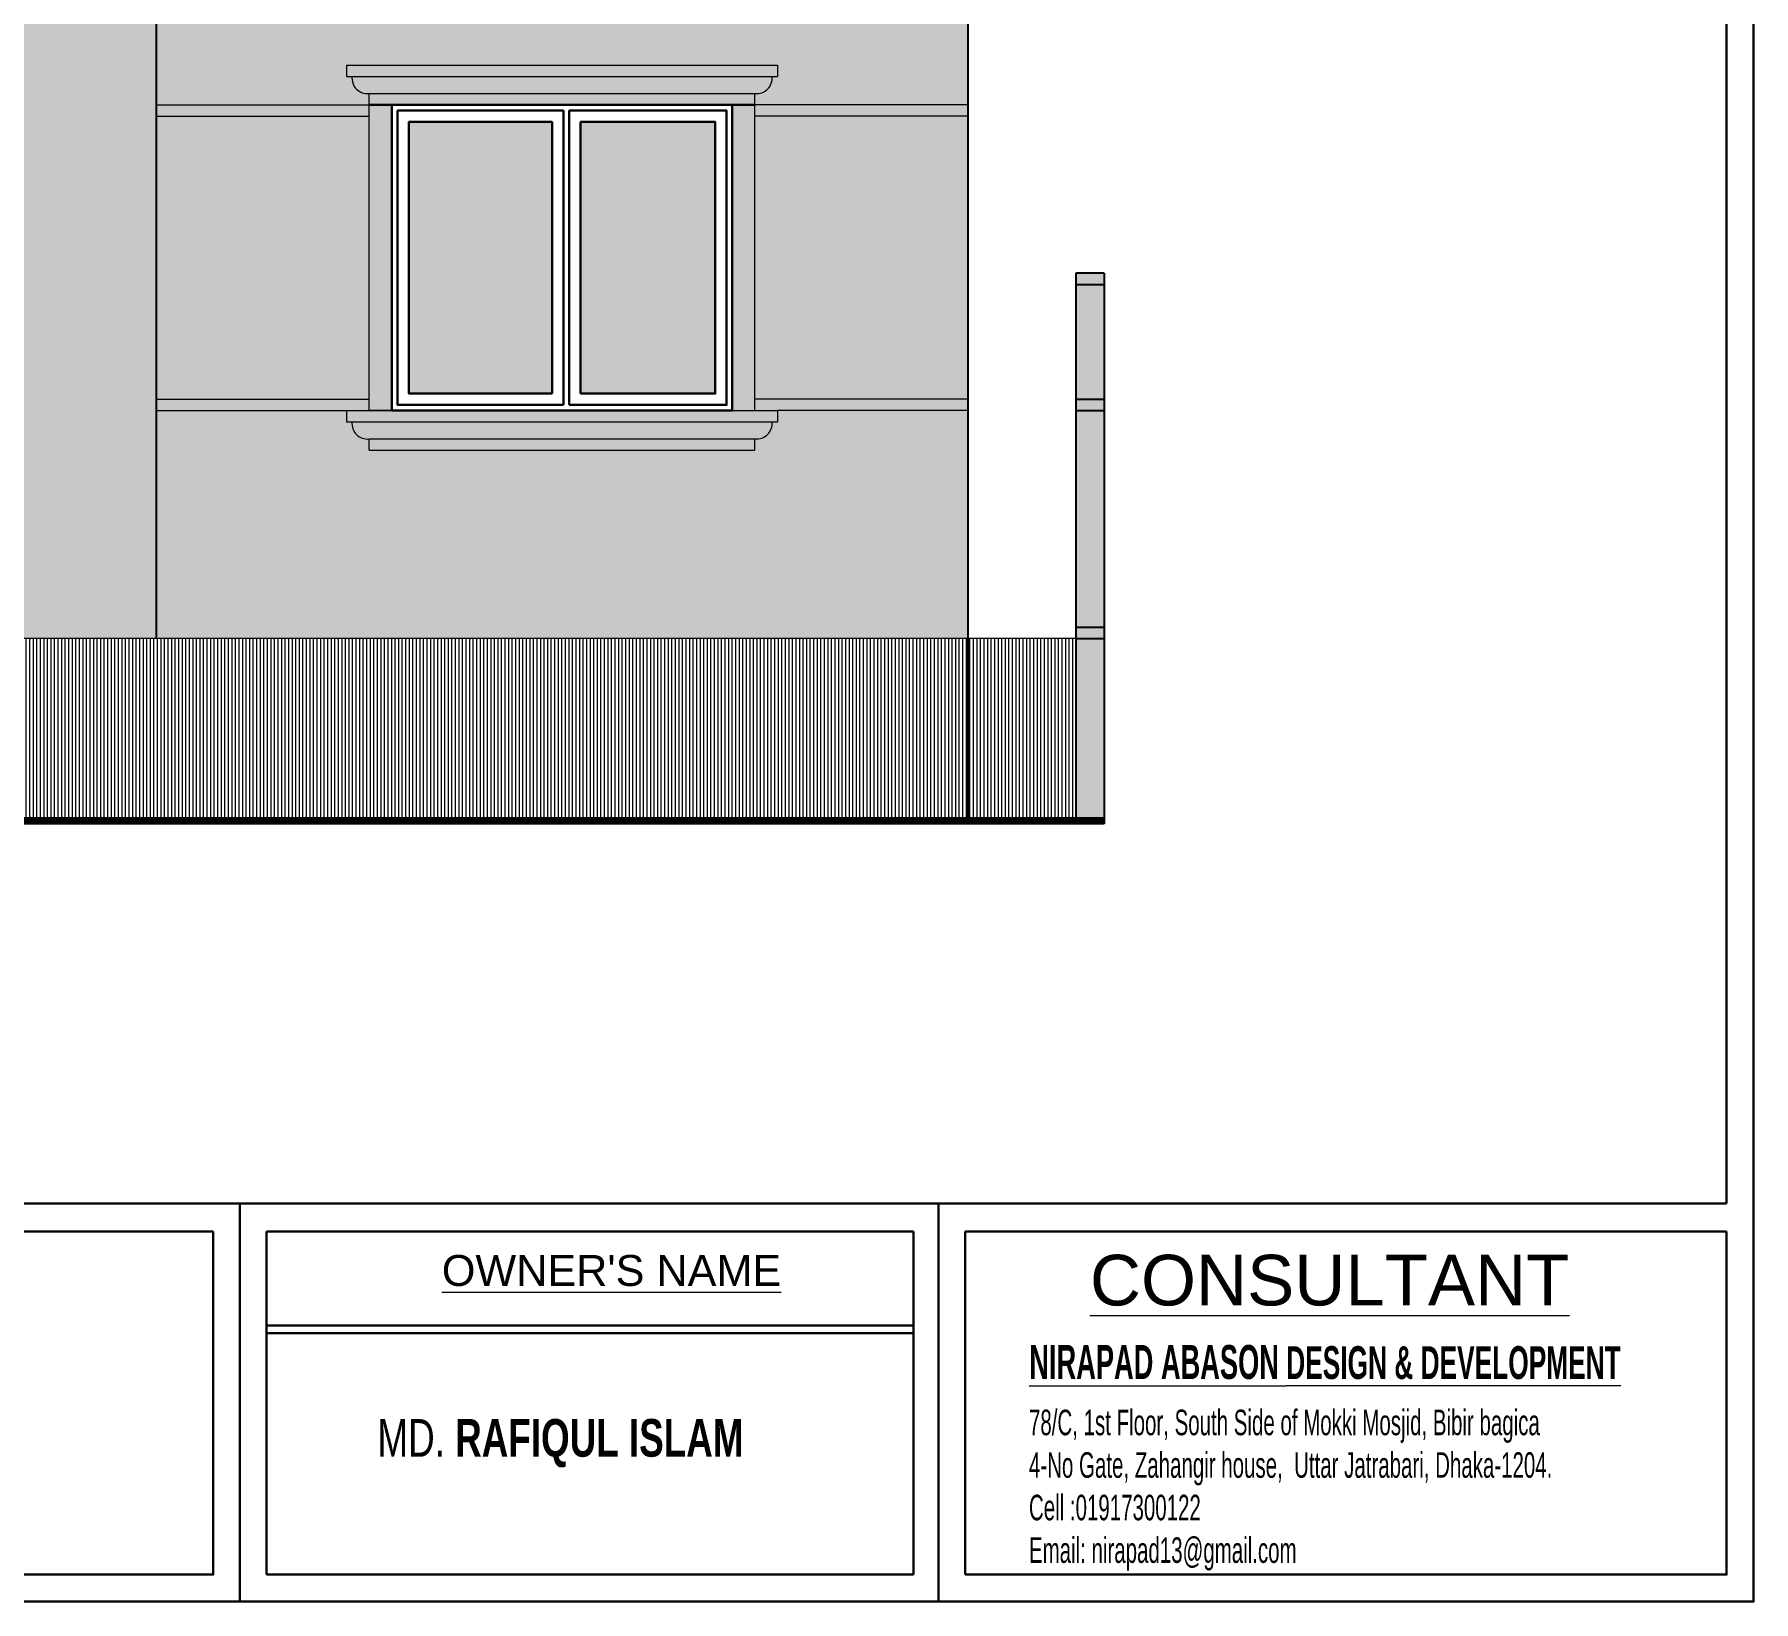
# Model space of a CAD drawing. Header units: inches. Extents: x -159432 to -126829, y -44881 to -40109.
# Drawn here: x -155514 to -155211.1, y -42690.3 to -42414.2 of the extents above; entities that cross this region are included whole.
import ezdxf

# ---------------------------------------------------------------- set-up
doc = ezdxf.new("R2010")
doc.units = ezdxf.units.IN
doc.header["$LTSCALE"] = 10
doc.header["$MEASUREMENT"] = 0
doc.layers.get('0').update_dxf_attribs({"color": 140, "lineweight": 25})
for name, color, linetype, lineweight in [('ELEVATION', 153, 'Continuous', 25), ('FRAME', 4, 'Continuous', 13), ('G-WALL', 3, 'Continuous', 30), ('H', 8, 'Continuous', 15), ('h2', 165, 'Continuous', 30), ('line', 134, 'Continuous', 30), ('QQ', 130, 'Continuous', 5), ('TEXT 02', 7, 'Continuous', 9), ('Window', 5, 'Continuous', 30)]:
    doc.layers.add(name, color=color, linetype=linetype, lineweight=lineweight)
doc.layers.add('WAL', color=7, linetype='Continuous')
doc.styles.add('222', font='arial.ttf')
doc.styles.add('AR8', font='swisscl.ttf', dxfattribs={"height": 10})
doc.styles.add('AREAL', font='arial.ttf')
doc.styles.add('style1', font='micross.ttf', dxfattribs={"height": 18})
pattern_1 = [(90, (-2694.8252, -737.88014), (-0.625, 4e-17), [])]

msp = doc.modelspace()

# ---------------------------------------------------------------- hatches: boundary and pattern name
at = {"ltscale": 2, "true_color": 0xff6461}
h = msp.add_hatch(color=11, dxfattribs=at)
h.set_gradient(color1=(162, 54, 32), color2=(214, 74, 46), one_color=1, tint=0.51)
h.paths.add_polyline_path([(-155492.55844, -42480.44565), (-155492.55844, -42520.58976), (-155349.55844, -42520.58976), (-155349.55844, -42480.44565), (-155383.08449, -42480.44558), (-155383.08448, -42482.44558), (-155384.06494, -42482.44558, -0.479518397), (-155387.03891, -42485.44558), (-155387.08449, -42485.44558), (-155387.08449, -42487.44558), (-155455.03239, -42487.44558), (-155455.03239, -42485.44558), (-155455.05161, -42485.44558, -0.482866957), (-155458.05161, -42482.44558), (-155459.03241, -42482.44558), (-155459.03239, -42480.44558)])
h.paths.add_polyline_path([(-155545.55844, -42520.58976), (-155545.55844, -42480.44563), (-155569.85644, -42480.44558), (-155569.85643, -42482.44558), (-155570.8369, -42482.44558, -0.479518397), (-155573.81086, -42485.44558), (-155573.85644, -42485.44558), (-155573.85644, -42487.44558), (-155641.80435, -42487.44558), (-155641.80435, -42485.44558), (-155641.82356, -42485.44558, -0.482866957), (-155644.82356, -42482.44558), (-155645.80436, -42482.44558), (-155645.80435, -42480.44558), (-155680.24288, -42480.44565), (-155680.24288, -42520.58976)])
h.paths.add_polyline_path([(-155820.24288, -42480.44557), (-155824.55844, -42480.44558), (-155824.55844, -42520.58976), (-155820.24288, -42520.58976)])
h.paths.add_polyline_path([(-155480.55844, -42394.58976), (-155492.55844, -42394.58976), (-155492.55844, -42426.58682), (-155455.03239, -42426.58686), (-155455.03239, -42424.58976), (-155455.05161, -42424.58976, -0.482866957), (-155458.05161, -42421.58976), (-155459.03241, -42421.58976), (-155459.03239, -42419.58976), (-155383.08449, -42419.58976), (-155383.08448, -42421.58976), (-155384.06494, -42421.58976, -0.479518397), (-155387.03891, -42424.58976), (-155387.08449, -42424.58976), (-155387.08449, -42426.58686), (-155349.55844, -42426.58682), (-155349.55844, -42394.58976), (-155412.55844, -42394.58976)])
h.paths.add_polyline_path([(-155693.55844, -42394.58976), (-155750.24288, -42394.58976), (-155687.53498, -42426.58681), (-155641.80435, -42426.58686), (-155641.80435, -42424.58976), (-155641.82356, -42424.58976, -0.482866957), (-155644.82356, -42421.58976), (-155645.80436, -42421.58976), (-155645.80435, -42419.58976), (-155569.85644, -42419.58976), (-155569.85643, -42421.58976), (-155570.8369, -42421.58976, -0.479518397), (-155573.81086, -42424.58976), (-155573.85644, -42424.58976), (-155573.85644, -42426.58686), (-155545.55844, -42426.58683), (-155545.55844, -42394.58976)])
h.paths.add_polyline_path([(-155824.55844, -42394.58976), (-155824.55844, -42426.58687), (-155812.95092, -42426.58689), (-155750.24288, -42394.58976), (-155761.55844, -42394.58976)])
h = msp.add_hatch(color=11, dxfattribs=at)
h.set_gradient(color1=(36, 48, 46), color2=(113, 148, 142), one_color=1, tint=0.51)
h.paths.add_polyline_path([(-155451.03239, -42426.58976), (-155454.70424, -42426.58976), (-155455.03239, -42426.58976), (-155455.03239, -42480.44558), (-155451.03239, -42480.44558)])
h = msp.add_hatch(color=11, dxfattribs=at)
h.set_gradient(color1=(36, 48, 46), color2=(113, 148, 142), one_color=1, tint=0.51)
h.paths.add_polyline_path([(-155387.08449, -42426.58976), (-155391.08449, -42426.58976), (-155391.08449, -42480.44558), (-155387.08449, -42480.44558)])
h = msp.add_hatch(color=11, dxfattribs=at)
h.set_gradient(color1=(162, 54, 32), color2=(214, 74, 46), one_color=1, tint=0.51)
h.paths.add_polyline_path([(-155325.55844, -42480.44565), (-155330.55844, -42480.44565), (-155330.55844, -42518.58976), (-155325.55844, -42518.58976)])
at = {"layer": 'ELEVATION'}
for points in [[(-155383.08449, -42419.58976), (-155459.03239, -42419.58976), (-155459.03241, -42421.58976), (-155383.08448, -42421.58976)], [(-155387.08449, -42424.58976), (-155455.03239, -42424.58976), (-155455.03239, -42426.58976), (-155451.03239, -42426.58976), (-155391.08449, -42426.58976), (-155387.08449, -42426.58976)], [(-155383.08449, -42480.44558), (-155387.08449, -42480.44558), (-155391.08449, -42480.44558), (-155420.7856, -42480.44558), (-155451.03239, -42480.44558), (-155455.03239, -42480.44558), (-155459.03239, -42480.44558), (-155459.03241, -42482.44558), (-155383.08448, -42482.44558)], [(-155387.08449, -42485.44558), (-155455.03239, -42485.44558), (-155455.03239, -42487.44558), (-155387.08449, -42487.44558)]]:
    msp.add_hatch(color=256, dxfattribs=at).paths.add_polyline_path(points)
at = {"layer": 'H'}
for points in [[(-155384.06494, -42421.58976), (-155458.05161, -42421.58976, 0.485071077), (-155455.03239, -42424.58748), (-155455.03239, -42424.58976), (-155387.08449, -42424.58976), (-155387.08449, -42424.58459, 0.484736298)], [(-155384.06494, -42482.44558), (-155458.05161, -42482.44558, 0.485071077), (-155455.03239, -42485.4433), (-155455.03239, -42485.44558), (-155387.08449, -42485.44558), (-155387.08449, -42485.4404, 0.484736298)]]:
    msp.add_hatch(color=192, dxfattribs=at).paths.add_polyline_path(points)
h = msp.add_hatch(dxfattribs=at)
h.set_pattern_fill('LINE', color=256, scale=5, angle=90, style=0)
h.set_pattern_definition(pattern_1)
h.paths.add_polyline_path([(-155680.24288, -42520.58976), (-155680.24288, -42528.58976), (-155678.30232, -42528.58976), (-155678.30232, -42529.53976), (-155677.35232, -42529.53976), (-155677.35232, -42530.48976), (-155675.92732, -42530.48976), (-155675.92732, -42552.26984), (-155349.55844, -42552.26984), (-155349.55844, -42520.58976)])
h = msp.add_hatch(dxfattribs=at)
h.set_pattern_fill('LINE', color=256, scale=5, angle=90, style=0)
h.set_pattern_definition(pattern_1)
h.paths.add_polyline_path([(-155330.55844, -42520.58976), (-155349.55844, -42520.58976), (-155349.55844, -42552.26984), (-155330.55844, -42552.26984)])
at = {"layer": 'h2'}
h = msp.add_hatch(dxfattribs=at)
h.set_pattern_fill('AR-BRSTD', color=3, scale=0.25, angle=360, style=0)
h.set_pattern_definition([(360, (-2694.8252, -737.88014), (2e-15, 0.66675), []), (90, (-2694.8252, -737.8801), (-1, 0.66675), [0.66675, -0.66675])])
h.paths.add_polyline_path([(-155492.55844, -42388.58976), (-155521.55844, -42388.58976), (-155521.55844, -42426.58683), (-155521.55844, -42426.58683), (-155521.55844, -42450.44265), (-155521.55844, -42450.44265), (-155521.55844, -42520.58976), (-155492.55844, -42520.58976)])
h = msp.add_hatch(color=61, dxfattribs=at)
h.set_gradient(color1=(207, 250, 133), color2=(222, 252, 172), one_color=1, tint=0.83)
h.paths.add_polyline_path([(-155455.03239, -42428.58687), (-155492.55844, -42428.58682), (-155492.55844, -42478.44567), (-155455.03239, -42478.44544)])
h.paths.add_polyline_path([(-155545.55844, -42428.58683), (-155573.85644, -42428.58687), (-155573.85644, -42478.44544), (-155545.55844, -42478.44561)])
h.paths.add_polyline_path([(-155387.08449, -42478.44544), (-155349.55844, -42478.44567), (-155349.55844, -42428.58682), (-155387.08449, -42428.58687)])
at = {"layer": 'WAL'}
h = msp.add_hatch(color=256, dxfattribs=at)
h.set_gradient(color1=(0, 0, 255), color2=(41, 41, 255), one_color=1, tint=0.58)
h.paths.add_polyline_path([(-155521.55844, -42478.44561), (-155545.55844, -42478.44561), (-155545.55844, -42480.44563), (-155521.55844, -42480.44563)])
h.paths.add_polyline_path([(-155455.03239, -42478.44544), (-155492.55844, -42478.44567), (-155492.55844, -42480.44565), (-155459.03239, -42480.44558), (-155455.03239, -42480.44558)])
h.paths.add_polyline_path([(-155455.03239, -42426.58686), (-155492.55844, -42426.58682), (-155492.55844, -42428.58682), (-155455.03239, -42428.58687)])
h.paths.add_polyline_path([(-155349.55844, -42426.58682), (-155387.08449, -42426.58686), (-155387.08449, -42426.58976), (-155387.08449, -42428.58687), (-155349.55844, -42428.58682)])
h.paths.add_polyline_path([(-155349.55844, -42478.44567), (-155387.08449, -42478.44544), (-155387.08449, -42480.44558), (-155383.08449, -42480.44558), (-155349.55844, -42480.44565)])
h = msp.add_hatch(color=256, dxfattribs=at)
h.set_gradient(color1=(120, 118, 101), color2=(165, 163, 147), one_color=1, tint=0.61)
h.paths.add_polyline_path([(-155422.7856, -42429.58976), (-155448.03239, -42429.58976), (-155448.03239, -42477.44558), (-155422.7856, -42477.44558)])
h.paths.add_polyline_path([(-155394.08449, -42429.58976), (-155417.7856, -42429.58976), (-155417.7856, -42477.44558), (-155394.08449, -42477.44558)])
h = msp.add_hatch(color=256, dxfattribs=at)
h.set_gradient(color1=(0, 0, 255), color2=(41, 41, 255), one_color=1, tint=0.58)
h.paths.add_polyline_path([(-155325.55844, -42458.26984), (-155325.55844, -42456.26984), (-155330.55844, -42456.26984), (-155330.55844, -42458.26984)])
h.paths.add_polyline_path([(-155325.55844, -42480.44565), (-155325.55844, -42478.44567), (-155330.55844, -42478.44567), (-155330.55844, -42480.44565)])
h.paths.add_polyline_path([(-155325.55844, -42520.58976), (-155325.55844, -42518.58976), (-155330.55844, -42518.58976), (-155330.55844, -42520.58976)])
for points in [[(-155325.55844, -42458.26984), (-155330.55844, -42458.26984), (-155330.55844, -42478.44567), (-155325.55844, -42478.44567)], [(-155325.55844, -42520.58976), (-155330.55844, -42520.58976), (-155330.55844, -42552.26984), (-155325.55844, -42552.26984)]]:
    msp.add_hatch(color=6, dxfattribs=at).paths.add_polyline_path(points)

# ---------------------------------------------------------------- linework, layer by layer
at = {"layer": 'ELEVATION'}
for p, q in [((-155492.55844, -42388.58976), (-155492.55844, -42520.58976)), ((-155349.55844, -42394.58976), (-155349.55844, -42552.51984)), ((-155325.55844, -42456.26984), (-155330.55844, -42456.26984)), ((-155330.55844, -42456.26984), (-155330.55844, -42552.26984)), ((-155325.55844, -42456.26984), (-155325.55844, -42552.26984)), ((-155325.55844, -42458.26984), (-155330.55844, -42458.26984)), ((-155330.55844, -42478.44567), (-155325.55844, -42478.44567)), ((-155330.55844, -42480.44565), (-155325.55844, -42480.44565)), ((-155330.55844, -42518.58976), (-155325.55844, -42518.58976)), ((-155330.55844, -42520.58976), (-155325.55844, -42520.58976)), ((-155325.55844, -42552.26984), (-155848.55844, -42552.26984)), ((-155325.55844, -42552.51984), (-155848.55844, -42552.51984)), ((-155325.55844, -42552.76984), (-155848.55844, -42552.76984)), ((-155325.55844, -42553.01984), (-155848.55844, -42553.01984)), ((-155325.55844, -42553.26984), (-155848.55844, -42553.26984)), ((-155325.55844, -42552.26984), (-155325.55844, -42553.26984))]:
    msp.add_line(p, q, dxfattribs=at)
at = {"layer": 'ELEVATION', "lineweight": 13}
msp.add_line((-155330.55844, -42520.58976), (-155680.24288, -42520.58976), dxfattribs=at)
at = {"layer": 'FRAME'}
for p, q in [((-155459.03239, -42419.58976), (-155459.03241, -42421.58976)), ((-155459.03239, -42419.58976), (-155383.08449, -42419.58976)), ((-155383.08449, -42419.58976), (-155383.08448, -42421.58976)), ((-155459.03239, -42421.58976), (-155383.08449, -42421.58976)), ((-155455.05161, -42424.58976), (-155387.03891, -42424.58976)), ((-155455.03239, -42426.58976), (-155455.03239, -42424.58976)), ((-155454.70424, -42426.58976), (-155451.03239, -42426.58976)), ((-155387.08449, -42426.58976), (-155387.08449, -42424.58686)), ((-155459.03239, -42480.44558), (-155459.03241, -42482.44558)), ((-155459.03239, -42480.44558), (-155383.08449, -42480.44558)), ((-155387.08449, -42480.44558), (-155383.08449, -42480.44558)), ((-155383.08449, -42480.44558), (-155383.08448, -42482.44558)), ((-155459.03239, -42482.44558), (-155383.08448, -42482.44558)), ((-155455.05161, -42485.44558), (-155387.03891, -42485.44558)), ((-155455.03239, -42487.44558), (-155455.03239, -42485.44558)), ((-155387.08449, -42487.44558), (-155387.08449, -42485.44268)), ((-155455.03239, -42487.44558), (-155387.08449, -42487.44558))]:
    msp.add_line(p, q, dxfattribs=at)
at = {"layer": 'FRAME', "lineweight": 13}
for p, q in [((-155492.55844, -42426.58682), (-155455.03239, -42426.58686)), ((-155349.55844, -42426.58682), (-155387.08449, -42426.58686)), ((-155492.55844, -42428.58682), (-155455.03239, -42428.58687)), ((-155349.55844, -42428.58682), (-155387.08449, -42428.58687)), ((-155492.55844, -42478.44567), (-155455.03239, -42478.44544)), ((-155492.55844, -42480.44565), (-155459.03239, -42480.44558)), ((-155349.55844, -42478.44567), (-155387.08449, -42478.44544)), ((-155349.55844, -42480.44565), (-155383.08449, -42480.44558))]:
    msp.add_line(p, q, dxfattribs=at)
at = {"layer": 'FRAME'}
for points in [[(-155455.03239, -42426.58976), (-155451.03239, -42426.58976), (-155451.03239, -42480.44558), (-155455.03239, -42480.44558)], [(-155387.08449, -42426.58976), (-155391.08449, -42426.58976), (-155391.08449, -42480.44558), (-155387.08449, -42480.44558)]]:
    msp.add_lwpolyline(points, close=True, dxfattribs=at)
for centre, radius, start, end in [((-155455.36054, -42421.89869), 2.70875, 173.4513904, 276.5487228), ((-155386.75636, -42421.89578), 2.70876, 263.4515108, 6.5486023), ((-155455.36054, -42482.7545), 2.70875, 173.4513904, 276.5487228), ((-155386.75636, -42482.7516), 2.70876, 263.4515108, 6.5486023)]:
    msp.add_arc(centre, radius, start, end, dxfattribs=at)
at = {"layer": 'G-WALL'}
msp.add_line((-155455.03239, -42426.58976), (-155387.08449, -42426.58976), dxfattribs=at)
at = {"layer": 'line'}
for p, q in [((-155931.9148, -42620.12898), (-155215.91446, -42620.12898)), ((-155477.83995, -42690.29959), (-155477.83995, -42620.12898)), ((-155354.74583, -42690.29959), (-155354.74583, -42620.12898)), ((-155611.41403, -42625.06199), (-155482.52338, -42625.06199)), ((-155482.52338, -42660.10892), (-155482.52338, -42625.06199)), ((-155473.15653, -42658.74616), (-155473.15653, -42625.06199)), ((-155473.15653, -42625.06199), (-155359.16907, -42625.06199)), ((-155359.16907, -42685.52994), (-155359.16907, -42625.06199)), ((-155350.0624, -42625.06199), (-155215.91446, -42625.06199)), ((-155350.0624, -42685.52994), (-155350.0624, -42625.06199)), ((-155473.15653, -42641.64902), (-155359.16907, -42641.64902)), ((-155473.15653, -42643.01178), (-155359.16907, -42643.01178)), ((-155473.15653, -42685.52994), (-155473.15653, -42658.74616))]:
    msp.add_line(p, q, dxfattribs=at)
msp.add_lwpolyline([(-155936.68446, -41599.44139), (-155936.68446, -42690.29959), (-155211.1448, -42690.29959), (-155211.1448, -41599.44139)], close=True, dxfattribs=at)
for points in [[(-155215.91446, -42620.12898), (-155215.91446, -41604.21105), (-155931.9148, -41604.21105), (-155931.9148, -42620.12898)], [(-155350.0624, -42685.52994), (-155215.91446, -42685.52994), (-155215.91446, -42625.06199)], [(-155611.41403, -42685.52994), (-155482.52338, -42685.52994), (-155482.52338, -42660.10892)], [(-155473.15653, -42685.52994), (-155359.16907, -42685.52994)]]:
    msp.add_lwpolyline(points, dxfattribs=at)
at = {"layer": 'QQ', "lineweight": 20}
msp.add_line((-155806.39359, -42552.26984), (-155325.55844, -42552.26984), dxfattribs=at)
at = {"layer": 'Window'}
for p, q in [((-155422.7856, -42429.58976), (-155422.7856, -42477.44558)), ((-155420.7856, -42427.58976), (-155420.7856, -42479.44558)), ((-155419.7856, -42427.58976), (-155419.7856, -42479.44558)), ((-155417.7856, -42429.58976), (-155417.7856, -42477.44558))]:
    msp.add_line(p, q, dxfattribs=at)
for points in [[(-155420.7856, -42480.44558), (-155391.08449, -42480.44558), (-155391.08449, -42426.58976), (-155451.03239, -42426.58976), (-155451.03239, -42480.44558), (-155420.7856, -42480.44558)], [(-155420.7856, -42427.58976), (-155450.03239, -42427.58976), (-155450.03239, -42479.44558), (-155420.7856, -42479.44558)], [(-155422.7856, -42429.58976), (-155448.03239, -42429.58976), (-155448.03239, -42477.44558), (-155422.7856, -42477.44558)], [(-155419.7856, -42479.44558), (-155392.08449, -42479.44558), (-155392.08449, -42427.58976), (-155419.7856, -42427.58976)], [(-155417.7856, -42477.44558), (-155394.08449, -42477.44558), (-155394.08449, -42429.58976), (-155417.7856, -42429.58976)]]:
    msp.add_lwpolyline(points, dxfattribs=at)

# ---------------------------------------------------------------- texts
at = {"layer": 'TEXT 02', "attachment_point": 1}
for s, insert, char_height, width, style in [("{\\fSwis721 Lt BT|b0|i0|c0|p34;\\L\\C0;OWNER'S NAME}", (-155442.23794, -42629.23095), 5.4467178, 58.1389827, '222'), ('\\pt1.387;{\\fArial|b0|i0|c0|p34;\\L\\C7;CONSULTANT}', (-155328.06739, -42629.19727), 8.921362, 59.1318588, 'AR8'), ('{\\fArial|b0|i0|c161|p34;\\W0.7;MD.\\fArial|b1|i0|c0|p34; RAFIQUL ISLAM}', (-155453.58363, -42658.13157), 6.6323205, 94.3162866, 'AREAL')]:
    msp.add_mtext(s, dxfattribs=dict(at, insert=insert, char_height=char_height, width=width, style=style))
at = {"layer": 'TEXT 02', "color": 1, "insert": (-155338.74713, -42645.08751), "char_height": 6.48443863, "width": 165.0856944, "attachment_point": 1, "style": 'AR8'}
msp.add_mtext('\\pt1.04;{\\fArial Narrow|b1|i0|c0|p34;\\H0.9231x;\\W0.7;\\LNIRAPAD ABASON\\fArial Narrow|b0|i0|c0|p34;\\H0.965x; \\fArial Narrow|b1|i0|c0|p34;DESIGN & DEVELOPMENT}', dxfattribs=at)
at = {"layer": 'TEXT 02', "color": 3, "insert": (-155338.80251, -42656.48274), "char_height": 4.4971054, "width": 124.0147198, "attachment_point": 1, "style": 'style1'}
msp.add_mtext('{\\fArial Narrow|b0|i0|c0|p34;\\W0.7;78/C, 1st Floor, South Side of Mokki Mosjid, Bibir bagica\\P4-No Gate, Zahangir house,  Uttar Jatrabari, Dhaka-1204. \\PCell :01917300122 \\PEmail: nirapad13@gmail.com}', dxfattribs=at)

doc.saveas('drawing.dxf')
